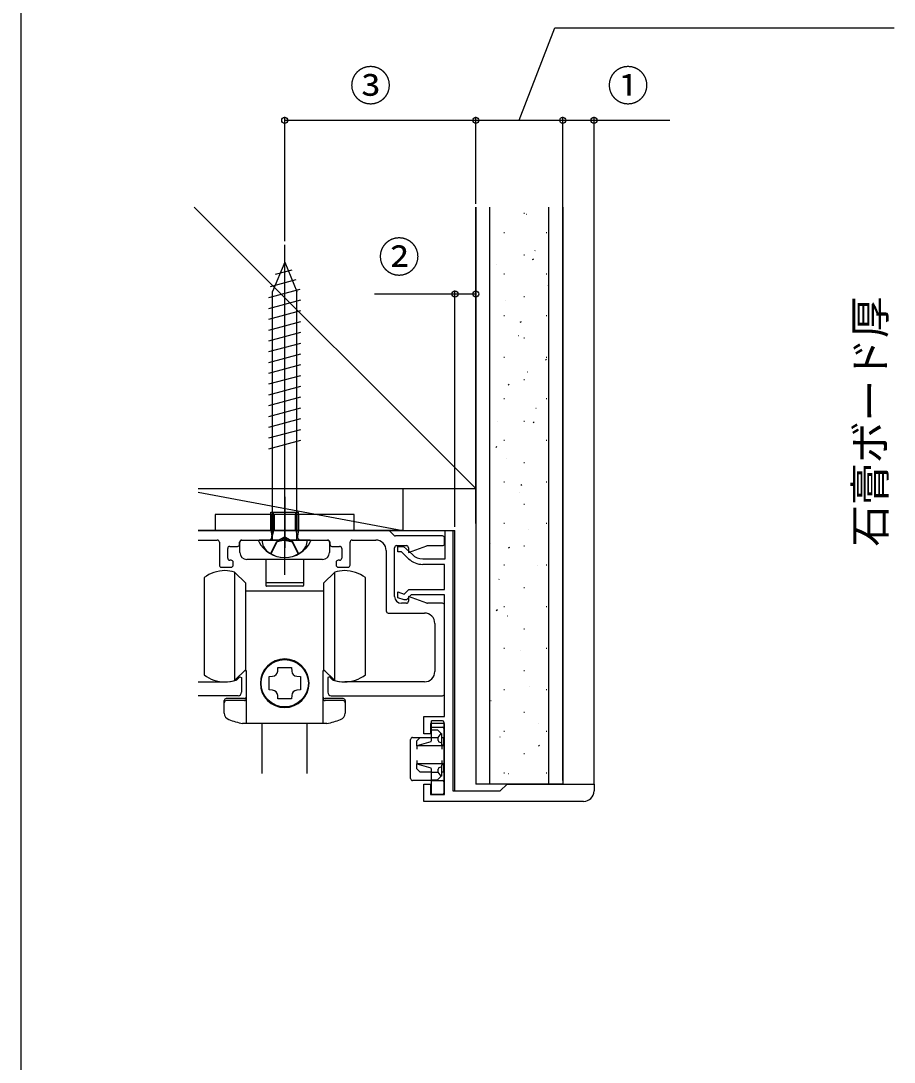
# Model space of a CAD drawing. Units: millimetres, scale not verified. Extents: x -700 to 700, y -1078 to 1074.
# Drawn here: x -700 to -448.7, y -673.1 to -373.4 of the extents above; entities that cross this region are included whole.
import ezdxf
from ezdxf.enums import TextEntityAlignment as Align

# ---------------------------------------------------------------- set-up
doc = ezdxf.new("R2010")
doc.units = ezdxf.units.MM
doc.header["$LTSCALE"] = 6
for name, color, linetype in [('0-3_YKK_11', 7, 'Continuous'), ('0-4_YKK_12', 2, 'Continuous'), ('0-5_YKK_13', 4, 'Continuous'), ('0-7_YKK_D', 6, 'Continuous'), ('0-8_YKK_ZWAK', 7, 'Continuous'), ('0-9_YSS_K', 3, 'Continuous')]:
    doc.layers.add(name, color=color, linetype=linetype)
doc.styles.add('ＭＳ ゴシック', font='')
doc.styles.get('ＭＳ ゴシック').set_extended_font_data('MS Gothic')

msp = doc.modelspace()

# ---------------------------------------------------------------- linework, layer by layer
at = {"layer": '0-3_YKK_11'}
for p, q in [((-594.33, -520.024), (-648.942, -520.024)), ((-592.657, -521.448), (-593.906, -520.2)), ((-648.942, -522.824), (-643.481, -522.824)), ((-642.881, -523.424), (-642.881, -530.024)), ((-637.081, -524.024), (-637.081, -523.424)), ((-611.081, -523.424), (-611.081, -524.024)), ((-605.281, -530.024), (-605.281, -523.424)), ((-604.681, -522.824), (-597.881, -522.824)), ((-578.681, -521.624), (-592.233, -521.624)), ((-591.881, -524.424), (-589.081, -524.424)), ((-582.96, -524.424), (-578.681, -524.424)), ((-578.081, -523.824), (-578.081, -522.224)), ((-640.481, -528.024), (-640.481, -525.224)), ((-639.881, -524.624), (-637.681, -524.624)), ((-610.481, -524.624), (-608.281, -524.624)), ((-607.681, -525.224), (-607.681, -528.024)), ((-594.881, -525.824), (-594.881, -543.224)), ((-592.481, -539.024), (-592.481, -525.024)), ((-639.481, -528.624), (-639.881, -528.624)), ((-638.881, -530.024), (-638.881, -529.224)), ((-609.281, -529.224), (-609.281, -530.024)), ((-608.281, -528.624), (-608.681, -528.624)), ((-642.281, -530.624), (-639.481, -530.624)), ((-608.681, -530.624), (-605.881, -530.624)), ((-589.081, -541.024), (-590.481, -541.024)), ((-578.681, -541.024), (-582.96, -541.024)), ((-578.081, -567.024), (-578.081, -541.624)), ((-594.281, -543.824), (-583.881, -543.824)), ((-580.881, -546.824), (-580.881, -560.624)), ((-648.942, -563.624), (-641.381, -563.624)), ((-583.881, -563.624), (-606.781, -563.624)), ((-637.481, -567.624), (-648.942, -567.624)), ((-610.681, -567.624), (-578.681, -567.624))]:
    msp.add_line(p, q, dxfattribs=at)
for points in [[(-584.328, -528.224), (-577.881, -528.224), (-577.881, -520.024), (-575.681, -520.024)], [(-575.681, -520.024), (-575.681, -595.024), (-562.081, -595.024), (-560.081, -593.024), (-535.081, -593.024), (-535.081, -595.024)], [(-636.481, -522.824), (-624.998, -522.824), (-624.631, -522.584)], [(-623.532, -522.584), (-623.165, -522.824), (-611.681, -522.824)], [(-588.455, -528.18), (-590.519, -526.224), (-591.481, -526.224), (-591.481, -524.624), (-589.881, -524.624), (-587.354, -527.018)], [(-588.481, -525.024), (-588.481, -526.395), (-583.165, -524.46)], [(-538.081, -598.024), (-584.081, -598.024), (-584.081, -593.024), (-582.081, -593.024), (-582.081, -596.024), (-578.081, -596.024), (-578.081, -575.624), (-582.081, -575.624), (-582.081, -578.624), (-584.081, -578.624), (-584.081, -573.624), (-578.081, -573.624), (-578.081, -538.624), (-587.681, -538.624), (-589.081, -540.024), (-589.681, -540.024), (-591.481, -539.424), (-591.481, -537.738), (-589.664, -538.344), (-588.344, -537.024), (-578.081, -537.024), (-578.081, -529.824), (-584.328, -529.824)], [(-583.165, -540.988), (-588.481, -539.053), (-588.481, -540.424)], [(-637.771, -562.948), (-636.975, -562.152), (-636.481, -562.357), (-636.481, -566.624)], [(-610.391, -562.948), (-611.188, -562.152), (-611.681, -562.357), (-611.681, -566.624)]]:
    msp.add_lwpolyline(points, dxfattribs=at)
for centre, radius, start, end in [((-594.33, -520.624), 0.6, 45, 90), ((-643.481, -523.424), 0.6, 0, 90), ((-637.681, -524.024), 0.6, 270, 0), ((-636.481, -523.424), 0.6, 90, 180), ((-624.081, -522.824), 0.6, 23.57818, 156.42182), ((-611.681, -523.424), 0.6, 360, 90), ((-610.481, -524.024), 0.6, 180, 270), ((-604.681, -523.424), 0.6, 90, 180), ((-597.881, -525.824), 3, 0, 90), ((-592.233, -521.024), 0.6, 225, 270), ((-591.881, -525.024), 0.6, 90, 180), ((-589.081, -525.024), 0.6, 0, 90), ((-582.96, -525.024), 0.6, 90, 110), ((-578.681, -522.224), 0.6, 0, 90), ((-578.681, -523.824), 0.6, 270, 0), ((-639.881, -525.224), 0.6, 90, 180), ((-608.281, -525.224), 0.6, 360, 90), ((-584.328, -523.824), 4.4, 226.54815, 270.00001), ((-642.281, -530.024), 0.6, 180, 270), ((-639.881, -528.024), 0.6, 180, 270), ((-639.481, -529.224), 0.6, 360, 90), ((-639.481, -530.024), 0.6, 270, 0), ((-608.681, -529.224), 0.6, 90, 180), ((-608.681, -530.024), 0.6, 180, 270), ((-608.281, -528.024), 0.6, 270, 0), ((-605.881, -530.024), 0.6, 270, 0), ((-584.328, -523.824), 6, 226.54814, 270), ((-590.481, -539.024), 2, 180, 270), ((-589.081, -540.424), 0.6, 270, 0), ((-582.96, -540.424), 0.6, 250, 270), ((-578.681, -541.624), 0.6, 0, 90), ((-594.281, -543.224), 0.6, 180, 270), ((-583.881, -546.824), 3, 360, 90), ((-641.381, -552.624), 11, 270, 287.8376), ((-638.196, -562.524), 0.6, 287.8376, 315), ((-609.967, -562.524), 0.6, 225, 252.1624), ((-606.781, -552.624), 11, 252.1624, 270), ((-583.881, -560.624), 3, 270, 360), ((-637.481, -566.624), 1, 270, 0), ((-610.681, -566.624), 1, 180, 270), ((-578.681, -567.024), 0.6, 270, 0), ((-538.081, -595.024), 3, 270.00001, 359.99999)]:
    msp.add_arc(centre, radius, start, end, dxfattribs=at)
at = {"layer": '0-4_YKK_12'}
for p in [(-648.942, -520.024), (-575.081, -595.024)]:
    msp.add_line(p, (-575.081, -520.024), dxfattribs=at)
at = {"layer": '0-5_YKK_13'}
for p, q in [((-624.081, -532.824), (-624.081, -437.824)), ((-624.081, -442.824), (-627.581, -451.274)), ((-624.081, -442.824), (-620.581, -451.274)), ((-626.719, -446.318), (-621.971, -445.045)), ((-628.166, -449.811), (-620.813, -447.841)), ((-628.681, -453.055), (-619.655, -450.637)), ((-627.581, -522.824), (-627.581, -451.274)), ((-620.581, -522.824), (-620.581, -451.274)), ((-628.681, -456.161), (-619.481, -453.696)), ((-628.681, -459.267), (-619.481, -456.802)), ((-628.681, -462.373), (-619.481, -459.908)), ((-628.681, -465.478), (-619.481, -463.013)), ((-628.681, -468.584), (-619.481, -466.119)), ((-628.681, -471.69), (-619.481, -469.225)), ((-628.681, -474.796), (-619.481, -472.331)), ((-628.681, -477.902), (-619.481, -475.437)), ((-628.681, -481.008), (-619.481, -478.543)), ((-628.681, -484.113), (-619.481, -481.648)), ((-628.681, -487.219), (-619.481, -484.754)), ((-628.681, -490.325), (-619.481, -487.86)), ((-628.681, -493.431), (-619.481, -490.966)), ((-628.681, -496.537), (-619.481, -494.072)), ((-624.081, -510.424), (-624.081, -525.024)), ((-628.081, -520.024), (-628.081, -514.824)), ((-628.081, -514.824), (-620.081, -514.824)), ((-628.081, -515.424), (-628.081, -520.024)), ((-627.323, -520.024), (-627.323, -514.824)), ((-627.081, -515.424), (-627.081, -520.024)), ((-624.081, -529.824), (-624.081, -513.223)), ((-621.081, -515.424), (-621.081, -520.024)), ((-620.839, -520.024), (-620.839, -514.824)), ((-620.081, -520.024), (-620.081, -514.824)), ((-620.081, -515.424), (-620.081, -520.024)), ((-628.081, -520.024), (-620.081, -520.024)), ((-628.081, -520.024), (-627.792, -521.649)), ((-627.323, -520.024), (-627.804, -522.054)), ((-620.839, -520.024), (-620.359, -522.054)), ((-620.081, -520.024), (-620.371, -521.649)), ((-636.986, -526.424), (-636.986, -523.424)), ((-636.386, -522.824), (-611.786, -522.824)), ((-616.89, -522.824), (-631.273, -522.824)), ((-617.581, -522.824), (-630.581, -522.824)), ((-628.181, -526.756), (-626.371, -523.093)), ((-627.981, -526.809), (-626.266, -523.369)), ((-624.081, -521.876), (-626.371, -523.093)), ((-624.081, -522.824), (-626.266, -523.369)), ((-624.081, -521.876), (-621.791, -523.093)), ((-624.081, -522.824), (-621.897, -523.369)), ((-620.181, -526.809), (-621.897, -523.369)), ((-619.981, -526.756), (-621.791, -523.093)), ((-611.186, -523.424), (-611.186, -526.424)), ((-613.186, -528.424), (-634.986, -528.424)), ((-629.486, -528.424), (-629.486, -534.924)), ((-618.686, -528.424), (-618.686, -534.924)), ((-638.477, -532.024), (-635.277, -535.224)), ((-638.477, -532.024), (-638.477, -563.224)), ((-612.877, -535.224), (-609.677, -532.024)), ((-609.677, -563.224), (-609.677, -532.024)), ((-647.277, -533.624), (-647.277, -547.624)), ((-635.277, -560.024), (-635.277, -535.224)), ((-629.486, -534.924), (-629.486, -535.924)), ((-618.886, -535.124), (-629.286, -535.124)), ((-618.886, -536.124), (-629.286, -536.124)), ((-618.686, -534.924), (-618.686, -535.924)), ((-612.877, -535.224), (-612.877, -560.024)), ((-600.877, -547.624), (-600.877, -533.624)), ((-624.077, -537.524), (-635.277, -537.524)), ((-612.877, -537.524), (-624.077, -537.524)), ((-647.277, -547.624), (-647.277, -561.624)), ((-600.877, -561.624), (-600.877, -547.624)), ((-635.277, -560.024), (-638.477, -563.224)), ((-626.094, -560.533), (-626.017, -559.524)), ((-609.677, -563.224), (-612.877, -560.024)), ((-641.477, -572.587), (-641.477, -569.024)), ((-635.677, -568.424), (-640.877, -568.424)), ((-635.677, -569.024), (-640.877, -569.024)), ((-607.277, -568.424), (-612.477, -568.424)), ((-607.277, -569.024), (-612.477, -569.024)), ((-606.677, -569.024), (-606.677, -572.587)), ((-578.681, -574.815), (-581.881, -574.815)), ((-581.881, -575.215), (-581.881, -574.815)), ((-581.881, -576.624), (-581.881, -575.215)), ((-578.281, -575.215), (-578.281, -577.024)), ((-624.077, -575.624), (-636.232, -575.624)), ((-630.577, -590.03), (-630.577, -575.624)), ((-611.922, -575.624), (-624.077, -575.624)), ((-617.577, -590.03), (-617.577, -575.624)), ((-581.881, -576.624), (-578.681, -576.624)), ((-581.881, -577.224), (-581.881, -576.624)), ((-581.881, -577.424), (-581.881, -577.224)), ((-578.281, -577.024), (-578.281, -577.224)), ((-578.281, -577.224), (-578.281, -579.624)), ((-587.881, -591.424), (-587.881, -580.224)), ((-587.281, -579.624), (-585.081, -579.624)), ((-581.991, -580.856), (-586.081, -582.024)), ((-585.081, -579.624), (-581.881, -579.624)), ((-581.881, -579.624), (-579.881, -579.624)), ((-581.881, -580.457), (-581.881, -579.624)), ((-579.881, -580.457), (-579.881, -579.624)), ((-578.881, -581.304), (-579.816, -580.856)), ((-578.881, -581.304), (-578.881, -578.624)), ((-578.881, -579.624), (-578.281, -579.624)), ((-578.881, -581.733), (-578.881, -581.304)), ((-578.281, -581.818), (-578.281, -579.624)), ((-586.081, -582.024), (-586.081, -583.024)), ((-578.281, -581.818), (-578.881, -581.733)), ((-578.881, -582.024), (-578.881, -583.024)), ((-578.281, -582.024), (-578.281, -587.224)), ((-586.081, -586.224), (-586.081, -587.224)), ((-578.281, -587.224), (-586.081, -587.224)), ((-578.881, -586.224), (-578.881, -587.224)), ((-578.281, -587.224), (-578.281, -587.43)), ((-581.881, -589.624), (-585.081, -589.624)), ((-581.881, -589.624), (-581.881, -588.791)), ((-579.881, -589.624), (-579.881, -588.791)), ((-579.059, -590.802), (-579.881, -589.624)), ((-579.816, -588.393), (-578.881, -587.944)), ((-578.881, -587.516), (-578.281, -587.43)), ((-578.881, -587.944), (-578.881, -587.516)), ((-578.881, -590.624), (-578.881, -587.944)), ((-578.281, -589.624), (-578.881, -589.624)), ((-578.281, -589.624), (-578.281, -587.43)), ((-578.281, -589.624), (-578.281, -591.424)), ((-581.881, -592.024), (-587.281, -592.024)), ((-581.881, -591.824), (-580.081, -591.824)), ((-581.881, -592.024), (-581.881, -591.824)), ((-581.881, -595.424), (-581.881, -592.624)), ((-579.059, -590.802), (-580.081, -591.824)), ((-578.881, -590.624), (-579.059, -590.802)), ((-578.281, -591.424), (-578.281, -592.424)), ((-578.281, -592.424), (-578.281, -592.624)), ((-578.281, -592.624), (-578.281, -595.424)), ((-581.881, -596.024), (-581.881, -595.424)), ((-578.681, -596.024), (-581.881, -596.024)), ((-578.281, -595.424), (-578.281, -595.624))]:
    msp.add_line(p, q, dxfattribs=at)
msp.add_lwpolyline([(-644.081, -520.024), (-604.081, -520.024), (-604.081, -515.424), (-644.081, -515.424)], close=True, dxfattribs=at)
for points in [[(-626.017, -559.524), (-622.137, -559.524), (-622.061, -560.533)], [(-635.077, -575.624), (-635.077, -560.424), (-635.677, -560.424)], [(-627.568, -566.041), (-628.577, -565.964), (-628.577, -562.084), (-627.568, -562.008)], [(-620.586, -562.008), (-619.577, -562.084), (-619.577, -565.964), (-620.586, -566.041)], [(-612.477, -560.424), (-613.077, -560.424), (-613.077, -575.624)], [(-622.061, -567.515), (-622.137, -568.524), (-626.017, -568.524), (-626.094, -567.515)], [(-581.881, -579.624), (-581.881, -577.424), (-580.081, -577.424), (-579.059, -578.446)], [(-586.081, -582.024), (-586.081, -580.624), (-585.081, -579.624)], [(-579.881, -579.624), (-579.059, -578.446), (-578.881, -578.624)], [(-578.281, -581.818), (-578.281, -582.024), (-586.081, -582.024)], [(-585.081, -589.624), (-586.081, -588.624), (-586.081, -587.224), (-581.991, -588.393)], [(-581.881, -591.824), (-581.881, -589.624), (-579.881, -589.624)], [(-581.881, -592.624), (-581.881, -592.024), (-578.681, -592.024)]]:
    msp.add_lwpolyline(points, dxfattribs=at)
msp.add_circle((-624.077, -564.024), 6.8, dxfattribs=at)
for centre, radius, start, end in [((-636.386, -523.424), 0.6, 90, 180), ((-631.273, -523.133), 0.309, 90, 207.28096), ((-624.081, -519.424), 8.4, 207.28096, 332.71904), ((-626.381, -522.849), 4.2, 179.66112, 232.75083), ((-628.777, -521.824), 1, 270, 10.09096), ((-619.386, -521.824), 1, 169.90904, 270), ((-621.781, -522.849), 4.2, 307.24917, 0.33888), ((-616.89, -523.133), 0.309, 332.71904, 90), ((-611.786, -523.424), 0.6, 0, 90), ((-634.986, -526.424), 2, 180, 270), ((-624.081, -519.824), 8, 232.75083, 307.24917), ((-613.186, -526.424), 2, 270, 0), ((-641.277, -541.624), 10, 90, 126.8699), ((-641.277, -541.624), 10, 73.7398, 90), ((-606.877, -541.624), 10, 90, 106.2602), ((-606.877, -541.624), 10, 53.1301, 90), ((-629.286, -534.924), 0.2, 180, 270), ((-629.286, -535.924), 0.2, 180, 270), ((-618.886, -534.924), 0.2, 270, 360), ((-618.886, -535.924), 0.2, 270, 0), ((-624.077, -564.024), 7, 90, 270), ((-624.077, -564.024), 7, 270, 90), ((-641.277, -553.624), 10, 233.1301, 270), ((-641.277, -553.624), 10, 270, 286.2602), ((-627.689, -560.412), 1.6, 274.33284, 355.66716), ((-620.465, -560.412), 1.6, 184.33284, 265.66716), ((-606.877, -553.624), 10, 253.7398, 270), ((-606.877, -553.624), 10, 270, 306.8699), ((-627.689, -567.636), 1.6, 4.33284, 85.66716), ((-620.465, -567.636), 1.6, 94.33284, 175.66716), ((-640.877, -569.024), 0.6, 90, 180), ((-640.877, -569.624), 0.6, 90, 180), ((-635.677, -567.824), 0.6, 270, 0), ((-635.677, -568.424), 0.6, 270, 0), ((-612.477, -567.824), 0.6, 180, 270), ((-612.477, -568.424), 0.6, 180, 270), ((-607.277, -569.024), 0.6, 0, 90), ((-607.277, -569.624), 0.6, 0, 90), ((-639.477, -572.587), 2, 180, 251.28667), ((-624.077, -527.124), 50, 251.28667, 255.93013), ((-624.077, -527.124), 50, 284.06987, 288.71333), ((-608.677, -572.587), 2, 288.71333, 0), ((-578.681, -575.215), 0.4, 0, 90), ((-578.681, -577.024), 0.4, 0, 90), ((-587.281, -580.224), 0.6, 90, 180), ((-587.281, -591.424), 0.6, 180, 270), ((-578.681, -592.424), 0.4, 0, 90), ((-578.681, -595.624), 0.4, 270, 0)]:
    msp.add_arc(centre, radius, start, end, dxfattribs=at)
for centre, ratio, start_param, end_param in [((-582.001, -580.457), 0.3, 3.2270979, 4.712389), ((-579.81, -580.457), 0.178571, 1.5707963, 3.0560874), ((-582.001, -588.791), 0.3, 4.712389, 6.19768), ((-579.81, -588.791), 0.178571, 0.0855053, 1.5707963)]:
    msp.add_ellipse(centre, major_axis=(0, 0.4), ratio=ratio, start_param=start_param, end_param=end_param, dxfattribs=at)
at = {"layer": '0-7_YKK_D'}
for p, q in [((-624.077, -436.824), (-624.077, -401.024)), ((-569.081, -426.024), (-569.081, -401.024)), ((-569.081, -426.024), (-569.081, -401.024)), ((-544.081, -592.023), (-544.081, -401.024)), ((-544.081, -592.023), (-544.081, -401.024)), ((-535.081, -593.023), (-535.081, -401.024)), ((-624.077, -402.024), (-569.081, -402.024)), ((-569.081, -402.024), (-544.081, -402.024)), ((-575.081, -519.024), (-575.081, -451.024)), ((-569.081, -518.024), (-569.081, -451.024))]:
    msp.add_line(p, q, dxfattribs=at)
for points in [[(-556.581, -402.024), (-546.32, -375.408), (-448.72, -375.408)], [(-544.081, -402.024), (-535.081, -402.024), (-513.309, -402.024)], [(-569.081, -452.024), (-575.081, -452.024), (-598.254, -452.024)]]:
    msp.add_lwpolyline(points, dxfattribs=at)
for centre in [(-624.077, -402.024), (-569.081, -402.024), (-569.081, -402.024), (-544.081, -402.024), (-544.081, -402.024), (-535.081, -402.024), (-575.081, -452.024), (-569.081, -452.024)]:
    msp.add_circle(centre, 0.85, dxfattribs=at)
at = {"layer": '0-8_YKK_ZWAK'}
msp.add_line((-700, 962.5), (-700, -1077.5), dxfattribs=at)
at = {"layer": '0-9_YSS_K'}
for p, q in [((-569.081, -508.024), (-650.081, -427.024)), ((-569.081, -427.024), (-569.081, -508.024)), ((-565.081, -593.024), (-565.081, -427.024)), ((-548.081, -593.024), (-548.081, -427.024)), ((-544.081, -427.024), (-544.081, -593.024)), ((-555.318, -428.782), (-555.118, -428.782)), ((-554.49, -429.028), (-554.452, -429.015)), ((-561.018, -434.282), (-560.818, -434.282)), ((-548.858, -434.282), (-548.658, -434.282)), ((-552.094, -439.544), (-552.057, -439.531)), ((-563.067, -443.429), (-563.029, -443.416)), ((-555.318, -440.742), (-555.118, -440.742)), ((-552.749, -442.108), (-552.416, -441.887)), ((-561.018, -446.242), (-560.818, -446.242)), ((-548.858, -446.242), (-548.658, -446.242)), ((-548.191, -449.525), (-548.153, -449.512)), ((-560.671, -453.945), (-560.634, -453.932)), ((-555.318, -452.702), (-555.118, -452.702)), ((-561.018, -458.202), (-560.818, -458.202)), ((-548.858, -458.202), (-548.658, -458.202)), ((-569.081, -459.824), (-569.081, -593.024)), ((-556.287, -460.121), (-555.954, -459.9)), ((-556.767, -463.926), (-556.73, -463.913)), ((-555.318, -464.662), (-555.118, -464.662)), ((-561.018, -470.162), (-560.818, -470.162)), ((-548.858, -470.162), (-548.658, -470.162)), ((-549.068, -471.014), (-548.734, -470.793)), ((-554.183, -474.375), (-554.146, -474.362)), ((-559.825, -478.134), (-559.491, -477.913)), ((-555.318, -476.622), (-555.118, -476.622)), ((-561.018, -482.122), (-560.818, -482.122)), ((-548.858, -482.122), (-548.658, -482.122)), ((-551.788, -484.891), (-551.75, -484.877)), ((-562.76, -488.776), (-562.722, -488.763)), ((-555.318, -488.582), (-555.118, -488.582)), ((-552.605, -489.027), (-552.272, -488.806)), ((-561.018, -494.082), (-560.818, -494.082)), ((-548.858, -494.082), (-548.658, -494.082)), ((-563.363, -496.147), (-563.029, -495.926)), ((-560.365, -499.292), (-560.327, -499.278)), ((-555.318, -500.542), (-555.118, -500.542)), ((-561.018, -506.042), (-560.818, -506.042)), ((-548.858, -506.042), (-548.658, -506.042)), ((-648.942, -508.988), (-590.081, -520.024)), ((-556.461, -509.273), (-556.423, -509.26)), ((-556.143, -507.039), (-555.81, -506.819)), ((-555.318, -512.502), (-555.118, -512.502)), ((-561.018, -518.002), (-560.818, -518.002)), ((-548.858, -518.002), (-548.658, -518.002)), ((-553.877, -519.722), (-553.839, -519.708)), ((-565.038, -523.674), (-565, -523.661)), ((-559.681, -525.052), (-559.347, -524.831)), ((-555.318, -524.462), (-555.118, -524.462)), ((-561.018, -529.962), (-560.818, -529.962)), ((-551.481, -530.237), (-551.443, -530.224)), ((-548.858, -529.962), (-548.658, -529.962)), ((-562.454, -534.123), (-562.416, -534.109)), ((-555.318, -536.422), (-555.118, -536.422)), ((-561.018, -541.922), (-560.818, -541.922)), ((-548.858, -541.922), (-548.658, -541.922)), ((-563.219, -543.065), (-562.885, -542.844)), ((-560.058, -544.638), (-560.02, -544.625)), ((-555.318, -548.382), (-555.118, -548.382)), ((-561.018, -553.882), (-560.818, -553.882)), ((-548.858, -553.882), (-548.658, -553.882)), ((-556.154, -554.62), (-556.117, -554.606)), ((-555.318, -560.342), (-555.118, -560.342)), ((-561.018, -565.842), (-560.818, -565.842)), ((-553.57, -565.068), (-553.532, -565.055)), ((-548.858, -565.842), (-548.658, -565.842)), ((-564.731, -569.021), (-564.693, -569.007)), ((-555.318, -572.302), (-555.118, -572.302)), ((-561.018, -577.802), (-560.818, -577.802)), ((-551.175, -575.584), (-551.137, -575.571)), ((-548.858, -577.802), (-548.658, -577.802)), ((-562.147, -579.469), (-562.109, -579.456)), ((-555.318, -584.262), (-555.118, -584.262)), ((-551.084, -582.047), (-550.75, -581.826)), ((-561.018, -589.762), (-560.818, -589.762)), ((-559.751, -589.985), (-559.714, -589.972)), ((-548.858, -589.762), (-548.658, -589.762)), ((-544.081, -593.024), (-569.081, -593.024))]:
    msp.add_line(p, q, dxfattribs=at)
for points in [[(-648.942, -508.024), (-569.081, -508.024), (-569.081, -427.024)], [(-648.942, -508.024), (-590.081, -508.024), (-590.081, -520.024), (-648.942, -520.024)]]:
    msp.add_lwpolyline(points, dxfattribs=at)

# ---------------------------------------------------------------- texts
at = {"layer": '0-7_YKK_D', "style": 'ＭＳ ゴシック'}
for s, p in [('③', (-605.375, -399.111)), ('①', (-531.291, -399.111)), ('②', (-597.163, -448.411))]:
    msp.add_text(s, height=8.798, dxfattribs=at).set_placement(p, align=Align.BOTTOM_LEFT)
msp.add_text('石膏ボード厚', height=8.798, rotation=90, dxfattribs=at).set_placement((-448.632, -524.702), align=Align.BOTTOM_LEFT)

doc.saveas('drawing.dxf')
